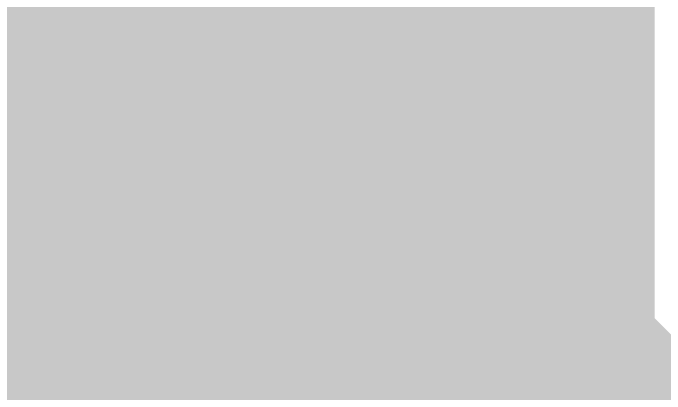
# Model space of a CAD drawing. Header units: inches. Extents: x 0.91 to 3.83, y 2.65 to 3.83.
# Drawn here: x 2.20078 to 2.20823, y 3.28172 to 3.28607 of the extents above; entities that cross this region are included whole.
import ezdxf

# ---------------------------------------------------------------- set-up
doc = ezdxf.new("R2010")
doc.units = ezdxf.units.IN
doc.header["$MEASUREMENT"] = 0
for name, color, linetype in [('Bottom 3D Body', 76, 'Continuous'), ('Mechanical 16', 56, 'Continuous'), ('Top Layer', 1, 'Continuous'), ('Top Overlay', 2, 'Continuous')]:
    doc.layers.add(name, color=color, linetype=linetype)

# ---------------------------------------------------------------- blocks, each defined once
blk = doc.blocks.new('SOT_23_63')
at = {"layer": 'Bottom 3D Body'}
blk.add_lwpolyline([(0.0629921, -0.0590551, 0.003937, 0.003937, 0), (-0.0629921, -0.0590551, 0.003937, 0.003937, 0)], format="xyseb", dxfattribs=at)
at = {"layer": 'Mechanical 16'}
blk.add_lwpolyline([(0.062992, -0.0590001, 0.003937, 0.003937, 0), (-0.0629922, -0.059, 0.003937, 0.003937, 0)], format="xyseb", dxfattribs=at)
at = {"layer": 'Top Overlay'}
blk.add_lwpolyline([(-0.0629921, -0.0590552, 0.006, 0.006, 0), (0.0629921, -0.0590551, 0.006, 0.006, 0)], format="xyseb", dxfattribs=at)

msp = doc.modelspace()

# ---------------------------------------------------------------- linework, layer by layer
at = {"layer": 'Top Layer'}
msp.add_lwpolyline([(2.1948498, 3.2887796, 0.01, 0.01, 0), (2.2186293, 3.2650001, 0.01, 0.01, 0)], format="xyseb", dxfattribs=at)

# ---------------------------------------------------------------- block references
at = {"rotation": 270}
msp.add_blockref('SOT_23_63', (2.2641733, 3.2755907), dxfattribs=at)

doc.saveas('drawing.dxf')
